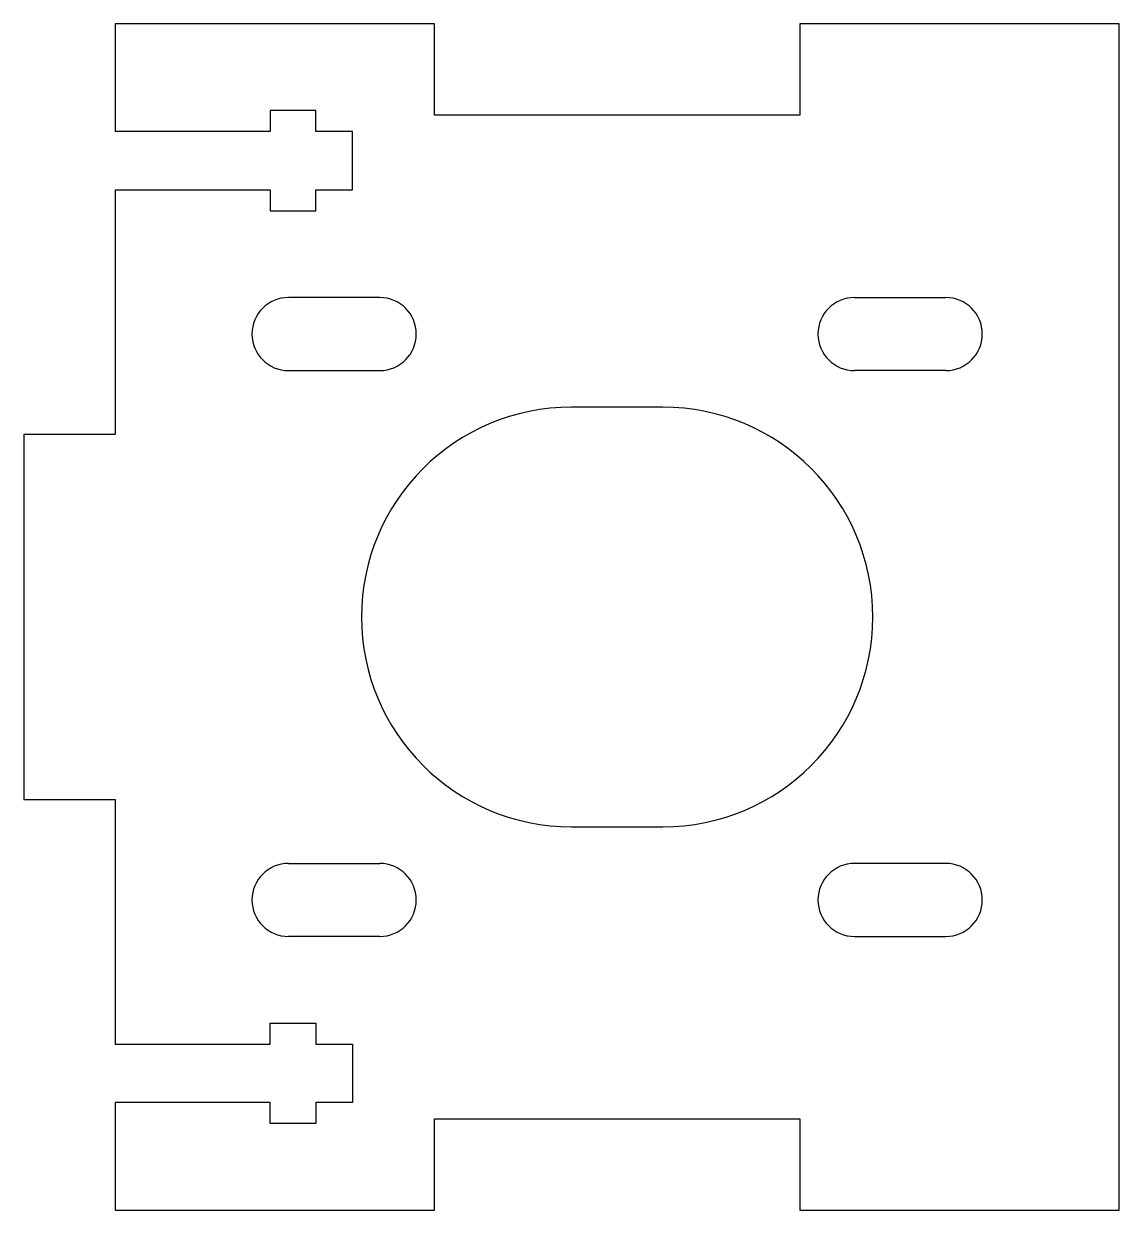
# Model space of a CAD drawing. Header units: millimetres. Extents: x -5 to 55, y -65 to 0.
import ezdxf

# ---------------------------------------------------------------- set-up
doc = ezdxf.new("R2010")
doc.units = ezdxf.units.MM

msp = doc.modelspace()

# ---------------------------------------------------------------- linework, layer by layer
at = {"color": 7, "linetype": 'Continuous', "lineweight": 25}
for p, q in [((17.5, 0), (0, 0)), ((0, 0), (0, -5.9)), ((17.5, -5), (17.5, 0)), ((55, 0), (37.5, 0)), ((37.5, 0), (37.5, -5)), ((55, -65), (55, 0)), ((8.5, -4.75), (8.5, -5.9)), ((11, -4.75), (8.5, -4.75)), ((11, -5.9), (11, -4.75)), ((37.5, -5), (17.5, -5)), ((8.5, -5.9), (0, -5.9)), ((13, -5.9), (11, -5.9)), ((13, -9.1), (13, -5.9)), ((0, -9.1), (8.5, -9.1)), ((0, -9.1), (0, -22.5)), ((8.5, -9.1), (8.5, -10.25)), ((11, -9.1), (13, -9.1)), ((11, -10.25), (11, -9.1)), ((8.5, -10.25), (11, -10.25)), ((14.5, -15), (9.5, -15)), ((40.5, -15), (45.5, -15)), ((9.5, -19), (14.5, -19)), ((45.5, -19), (40.5, -19)), ((30, -21), (25, -21)), ((0, -22.5), (-5, -22.5)), ((-5, -22.5), (-5, -42.5)), ((-5, -42.5), (0, -42.5)), ((0, -42.5), (0, -55.9)), ((25, -44), (30, -44)), ((9.5, -46), (14.5, -46)), ((45.5, -46), (40.5, -46)), ((14.5, -50), (9.5, -50)), ((40.5, -50), (45.5, -50)), ((8.5, -55.9), (8.5, -54.75)), ((8.5, -54.75), (11, -54.75)), ((11, -54.75), (11, -55.9)), ((0, -55.9), (8.5, -55.9)), ((11, -55.9), (13, -55.9)), ((13, -55.9), (13, -59.1)), ((8.5, -59.1), (0, -59.1)), ((0, -59.1), (0, -65)), ((8.5, -60.25), (8.5, -59.1)), ((13, -59.1), (11, -59.1)), ((11, -59.1), (11, -60.25)), ((11, -60.25), (8.5, -60.25)), ((17.5, -65), (17.5, -60)), ((17.5, -60), (37.5, -60)), ((37.5, -60), (37.5, -65)), ((0, -65), (17.5, -65)), ((37.5, -65), (55, -65))]:
    msp.add_line(p, q, dxfattribs=at)
for centre, radius, start, end in [((9.5, -17), 2, 90, 270), ((14.5, -17), 2, 270, 90), ((40.5, -17), 2, 90, 270), ((45.5, -17), 2, 270, 90), ((25, -32.5), 11.5, 90, 270), ((30, -32.5), 11.5, 270, 90), ((9.5, -48), 2, 90, 270), ((14.5, -48), 2, 270, 90), ((40.5, -48), 2, 90, 270), ((45.5, -48), 2, 270, 90)]:
    msp.add_arc(centre, radius, start, end, dxfattribs=at)

doc.saveas('drawing.dxf')
